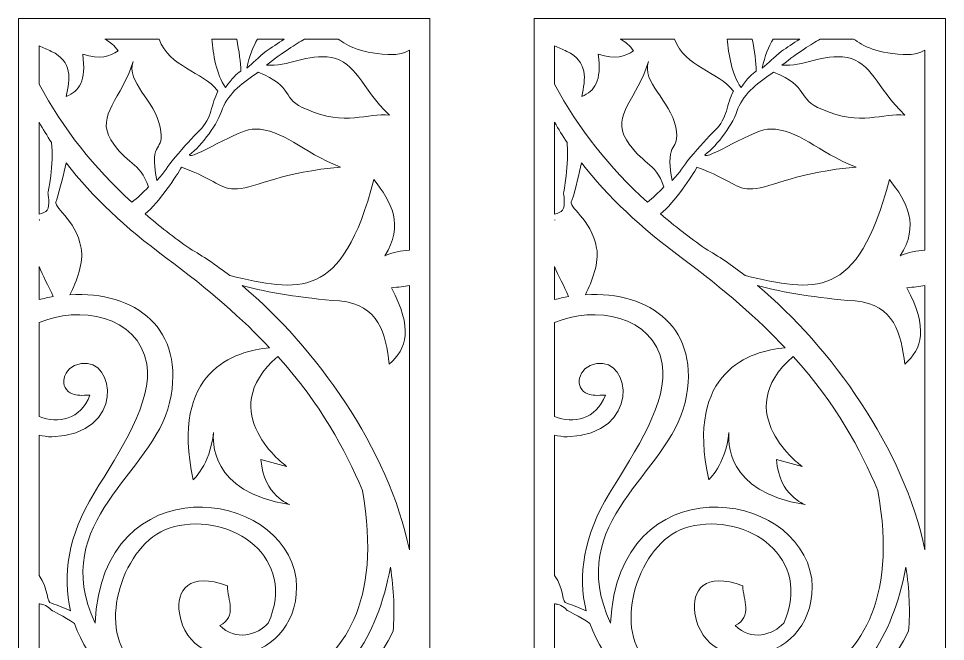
# Model space of a CAD drawing. Header units: centimetres. Extents: x -9 to 10.4, y -14.2 to 14.1.
# Drawn here: x -9 to 9.19, y 1.86 to 14.09 of the extents above; entities that cross this region are included whole.
import ezdxf

# ---------------------------------------------------------------- set-up
doc = ezdxf.new("R2010")
doc.units = ezdxf.units.CM
doc.header["$MEASUREMENT"] = 0
doc.layers.add('layer 1', color=7, linetype='Continuous')

msp = doc.modelspace()

# ---------------------------------------------------------------- linework, layer by layer
at = {"layer": 'layer 1', "color": 177, "lineweight": 9}
for points, knots in [([(-0.92711, 14.09232), (-0.92711, 14.09232), (-9.00268, 14.09232), (-9.00268, 14.09232), (-9.00268, 14.09232), (-9.00268, 14.09232), (-9.00268, -14.17218), (-9.00268, -14.17218), (-9.00268, -14.17218), (-9.00268, -14.17218), (-0.92711, -14.17218), (-0.92711, -14.17218), (-0.92711, -14.17218), (-0.92711, -14.17218), (-0.92711, 14.09232), (-0.92711, 14.09232)], [0, 0, 0, 0, 0.2, 0.2, 0.2, 0.2, 0.4, 0.4, 0.4, 0.4, 0.6, 0.6, 0.6, 0.6, 1, 1, 1, 1]), ([(-6.24584, 13.68855), (-6.24584, 13.68855), (-7.30974, 13.68855), (-7.30974, 13.68855), (-7.30974, 13.68855), (-7.20787, 13.63595), (-7.11982, 13.55755), (-7.04821, 13.4566), (-7.04821, 13.4566), (-7.21303, 13.34337), (-7.39976, 13.28744), (-7.74304, 13.38972), (-7.74304, 13.38972), (-7.66767, 12.86141), (-7.81392, 12.66362), (-8.0661, 12.56249), (-8.0661, 12.56249), (-7.98913, 12.906), (-7.9409, 13.25366), (-8.36031, 13.44796), (-8.36031, 13.44796), (-8.44311, 13.4852), (-8.52258, 13.52236), (-8.59891, 13.55944), (-8.59891, 13.55944), (-8.59891, 13.55944), (-8.59891, 12.80284), (-8.59891, 12.80284), (-8.59891, 12.80284), (-8.12546, 11.92117), (-7.52019, 11.16457), (-6.77642, 10.48418), (-6.77642, 10.48418), (-6.67125, 10.5703), (-6.56254, 10.67419), (-6.45329, 10.78693), (-6.45329, 10.78693), (-6.62279, 11.28837), (-6.88908, 11.22307), (-7.18971, 11.70981), (-7.18971, 11.70981), (-7.49079, 12.19774), (-6.9674, 12.52729), (-6.75603, 13.2488), (-6.75603, 13.2488), (-6.89913, 12.8437), (-6.32369, 12.48673), (-6.2216, 11.95673), (-6.2216, 11.95673), (-6.11995, 11.42734), (-6.44997, 11.76664), (-6.29058, 10.91042), (-6.29058, 10.91042), (-6.11379, 11.0929), (-6.09745, 11.17569), (-5.93092, 11.36802), (-5.93092, 11.36802), (-5.75392, 11.57226), (-5.58674, 11.76524), (-5.45033, 11.89589), (-5.45033, 11.89589), (-5.2028, 12.13202), (-5.22443, 12.41891), (-5.089, 12.66485), (-5.089, 12.66485), (-5.39796, 13.06437), (-6.03212, 13.12452), (-6.24584, 13.68855)], [0, 0, 0, 0, 0.05555556, 0.05555556, 0.05555556, 0.05555556, 0.11111111, 0.11111111, 0.11111111, 0.11111111, 0.16666667, 0.16666667, 0.16666667, 0.16666667, 0.22222222, 0.22222222, 0.22222222, 0.22222222, 0.27777778, 0.27777778, 0.27777778, 0.27777778, 0.33333333, 0.33333333, 0.33333333, 0.33333333, 0.38888889, 0.38888889, 0.38888889, 0.38888889, 0.44444444, 0.44444444, 0.44444444, 0.44444444, 0.5, 0.5, 0.5, 0.5, 0.55555556, 0.55555556, 0.55555556, 0.55555556, 0.61111111, 0.61111111, 0.61111111, 0.61111111, 0.66666667, 0.66666667, 0.66666667, 0.66666667, 0.72222222, 0.72222222, 0.72222222, 0.72222222, 0.77777778, 0.77777778, 0.77777778, 0.77777778, 0.83333333, 0.83333333, 0.83333333, 0.83333333, 0.88888889, 0.88888889, 0.88888889, 0.88888889, 1, 1, 1, 1]), ([(-2.73073, 13.68855), (-2.73073, 13.68855), (-3.38696, 13.68855), (-3.38696, 13.68855), (-3.38696, 13.68855), (-3.56473, 13.59239), (-3.80225, 13.43129), (-4.13794, 13.1785), (-4.13794, 13.1785), (-3.72215, 13.13213), (-3.33393, 13.41208), (-2.85823, 13.32577), (-2.85823, 13.32577), (-2.38197, 13.23944), (-2.29257, 12.75673), (-1.72258, 12.1923), (-1.72258, 12.1923), (-2.15488, 12.25536), (-2.58325, 11.95682), (-3.35267, 12.31249), (-3.35267, 12.31249), (-3.84987, 12.49829), (-3.58614, 12.76204), (-4.2991, 13.03731), (-4.2991, 13.03731), (-4.58693, 12.84492), (-4.87292, 12.63922), (-4.99998, 12.32275), (-4.99998, 12.32275), (-5.08521, 12.03241), (-5.40315, 11.599), (-5.64869, 11.41501), (-5.64869, 11.41501), (-5.65616, 11.28765), (-4.61375, 11.96109), (-4.36439, 11.9223), (-4.36439, 11.9223), (-3.81302, 11.92468), (-3.4516, 11.48043), (-2.68089, 11.17105), (-2.68089, 11.17105), (-3.7917, 11.0935), (-4.34662, 10.77189), (-4.70573, 10.74771), (-4.70573, 10.74771), (-5.05197, 10.7245), (-5.12174, 10.92853), (-5.80437, 11.17262), (-5.80437, 11.17262), (-5.88773, 11.02069), (-6.2455, 10.47668), (-6.51866, 10.2561), (-6.51866, 10.2561), (-6.24395, 10.02084), (-5.95177, 9.79446), (-5.64177, 9.57475), (-5.64177, 9.57475), (-5.38645, 9.42951), (-5.12293, 9.25112), (-4.85771, 9.04474), (-4.85771, 9.04474), (-3.49969, 8.7323), (-2.65721, 8.52366), (-2.02729, 10.93087), (-2.02729, 10.93087), (-1.67923, 10.49012), (-1.43, 10.02938), (-1.81556, 9.43467), (-1.81556, 9.43467), (-1.65259, 9.50478), (-1.48994, 9.53998), (-1.33089, 9.54222), (-1.33089, 9.54222), (-1.33089, 9.54222), (-1.33089, 13.47175), (-1.33089, 13.47175), (-1.33089, 13.47175), (-1.43645, 13.41596), (-1.53778, 13.38174), (-1.63807, 13.38638), (-1.63807, 13.38638), (-2.2906, 13.38838), (-2.54568, 13.56439), (-2.73073, 13.68855)], [0, 0, 0, 0, 0.04545455, 0.04545455, 0.04545455, 0.04545455, 0.09090909, 0.09090909, 0.09090909, 0.09090909, 0.13636364, 0.13636364, 0.13636364, 0.13636364, 0.18181818, 0.18181818, 0.18181818, 0.18181818, 0.22727273, 0.22727273, 0.22727273, 0.22727273, 0.27272727, 0.27272727, 0.27272727, 0.27272727, 0.31818182, 0.31818182, 0.31818182, 0.31818182, 0.36363636, 0.36363636, 0.36363636, 0.36363636, 0.40909091, 0.40909091, 0.40909091, 0.40909091, 0.45454545, 0.45454545, 0.45454545, 0.45454545, 0.5, 0.5, 0.5, 0.5, 0.54545455, 0.54545455, 0.54545455, 0.54545455, 0.59090909, 0.59090909, 0.59090909, 0.59090909, 0.63636364, 0.63636364, 0.63636364, 0.63636364, 0.68181818, 0.68181818, 0.68181818, 0.68181818, 0.72727273, 0.72727273, 0.72727273, 0.72727273, 0.77272727, 0.77272727, 0.77272727, 0.77272727, 0.81818182, 0.81818182, 0.81818182, 0.81818182, 0.86363636, 0.86363636, 0.86363636, 0.86363636, 0.90909091, 0.90909091, 0.90909091, 0.90909091, 1, 1, 1, 1]), ([(-4.72052, 13.68855), (-4.72052, 13.68855), (-5.21132, 13.68855), (-5.21132, 13.68855), (-5.21132, 13.68855), (-5.18018, 13.39103), (-5.12961, 13.00259), (-4.93877, 12.74032), (-4.93877, 12.74032), (-4.81353, 12.91361), (-4.72012, 13.01834), (-4.64042, 13.05736), (-4.64042, 13.05736), (-4.63942, 13.23044), (-4.67606, 13.45445), (-4.72052, 13.68855)], [0, 0, 0, 0, 0.2, 0.2, 0.2, 0.2, 0.4, 0.4, 0.4, 0.4, 0.6, 0.6, 0.6, 0.6, 1, 1, 1, 1]), ([(-3.78684, 13.68855), (-3.78684, 13.68855), (-4.31136, 13.68855), (-4.31136, 13.68855), (-4.31136, 13.68855), (-4.39662, 13.54265), (-4.47191, 13.35946), (-4.52297, 13.11982), (-4.52297, 13.11982), (-4.3955, 13.21332), (-4.30178, 13.32628), (-4.14352, 13.45092), (-4.14352, 13.45092), (-4.03825, 13.52074), (-3.91444, 13.60466), (-3.78684, 13.68855)], [0, 0, 0, 0, 0.2, 0.2, 0.2, 0.2, 0.4, 0.4, 0.4, 0.4, 0.6, 0.6, 0.6, 0.6, 1, 1, 1, 1]), ([(-8.59891, 12.05655), (-8.59891, 12.05655), (-8.59891, 10.25031), (-8.59891, 10.25031), (-8.59891, 10.25031), (-8.52995, 10.26394), (-8.47192, 10.29163), (-8.44174, 10.33069), (-8.44174, 10.33069), (-8.37973, 10.41101), (-8.42475, 10.66283), (-8.42475, 10.66283), (-8.42475, 10.66283), (-8.42475, 10.66283), (-8.3075, 11.24365), (-8.35424, 11.65837), (-8.35424, 11.65837), (-8.44042, 11.78824), (-8.52196, 11.9209), (-8.59891, 12.05655)], [0, 0, 0, 0, 0.16666667, 0.16666667, 0.16666667, 0.16666667, 0.33333333, 0.33333333, 0.33333333, 0.33333333, 0.5, 0.5, 0.5, 0.5, 0.66666667, 0.66666667, 0.66666667, 0.66666667, 1, 1, 1, 1]), ([(-7.99455, 8.66834), (-6.72524, 8.74426), (-5.70339, 8.00967), (-6.03757, 6.55454), (-6.03757, 6.55454), (-6.36268, 5.1389), (-8.43115, 4.24263), (-7.50143, 2.22118), (-7.50143, 2.22118), (-7.35275, 5.3352), (-3.80579, 4.88664), (-3.55294, 3.08947), (-3.55294, 3.08947), (-3.39926, 1.40432), (-5.63737, 1.05707), (-5.84591, 2.41892), (-5.84591, 2.41892), (-5.9139, 2.86294), (-5.65236, 3.23803), (-4.90299, 2.95234), (-4.90299, 2.95234), (-4.90299, 2.67842), (-4.70371, 2.35809), (-5.05144, 2.17523), (-5.05144, 2.17523), (-4.75205, 1.85548), (-4.30172, 1.99262), (-4.10244, 2.22118), (-4.10244, 2.22118), (-3.5233, 3.49052), (-4.79503, 4.40382), (-5.96306, 4.11443), (-5.96306, 4.11443), (-6.88349, 3.88634), (-7.45167, 2.28296), (-6.85159, 1.54432), (-6.85159, 1.54432), (-6.02711, 0.52936), (-4.66026, 0.52388), (-3.58855, 1.07505), (-3.58855, 1.07505), (-2.64954, 1.558), (-1.85756, 2.59819), (-2.25289, 4.82618), (-2.25289, 4.82618), (-2.60712, 5.64874), (-3.0508, 6.49854), (-3.91603, 7.45705), (-3.91603, 7.45705), (-5.19619, 6.35352), (-3.74266, 5.29957), (-3.74266, 5.29957), (-3.74266, 5.29957), (-3.74266, 5.29957), (-4.24599, 5.43344), (-4.24599, 5.43344), (-4.24599, 5.43344), (-4.19257, 4.7197), (-3.68357, 4.55111), (-3.68357, 4.55111), (-3.68357, 4.55111), (-5.26316, 4.78913), (-5.19143, 5.83201), (-5.17569, 5.96463), (-5.17569, 5.96463), (-5.25018, 5.30657), (-5.57421, 5.03788), (-5.57421, 5.03788), (-5.57421, 5.03788), (-6.03846, 7.17257), (-4.75427, 7.56702), (-4.07574, 7.63011), (-4.07574, 7.63011), (-4.59438, 8.17987), (-5.25423, 8.76598), (-6.11567, 9.40321), (-6.11567, 9.40321), (-6.89522, 9.98004), (-7.54986, 10.58448), (-8.07046, 11.26172), (-8.07046, 11.26172), (-8.11494, 11.04041), (-8.18375, 10.76682), (-8.25781, 10.52025), (-8.25781, 10.52025), (-8.36128, 10.38628), (-7.87875, 10.17567), (-7.77283, 9.58399), (-7.77283, 9.58399), (-7.72267, 9.30321), (-7.85997, 8.93979), (-7.99455, 8.66834)], [0, 0, 0, 0, 0.04166667, 0.04166667, 0.04166667, 0.04166667, 0.08333333, 0.08333333, 0.08333333, 0.08333333, 0.125, 0.125, 0.125, 0.125, 0.16666667, 0.16666667, 0.16666667, 0.16666667, 0.20833333, 0.20833333, 0.20833333, 0.20833333, 0.25, 0.25, 0.25, 0.25, 0.29166667, 0.29166667, 0.29166667, 0.29166667, 0.33333333, 0.33333333, 0.33333333, 0.33333333, 0.375, 0.375, 0.375, 0.375, 0.41666667, 0.41666667, 0.41666667, 0.41666667, 0.45833333, 0.45833333, 0.45833333, 0.45833333, 0.5, 0.5, 0.5, 0.5, 0.54166667, 0.54166667, 0.54166667, 0.54166667, 0.58333333, 0.58333333, 0.58333333, 0.58333333, 0.625, 0.625, 0.625, 0.625, 0.66666667, 0.66666667, 0.66666667, 0.66666667, 0.70833333, 0.70833333, 0.70833333, 0.70833333, 0.75, 0.75, 0.75, 0.75, 0.79166667, 0.79166667, 0.79166667, 0.79166667, 0.83333333, 0.83333333, 0.83333333, 0.83333333, 0.875, 0.875, 0.875, 0.875, 0.91666667, 0.91666667, 0.91666667, 0.91666667, 1, 1, 1, 1]), ([(-8.59891, 10.1364), (-8.59891, 10.1364), (-8.59891, 10.13337), (-8.59891, 10.13337), (-8.59891, 10.13337), (-8.59891, 10.13337), (-8.58653, 10.1432), (-8.58653, 10.1432), (-8.58653, 10.1432), (-8.58653, 10.1432), (-8.5905, 10.1404), (-8.59891, 10.1364)], [0, 0, 0, 0, 0.25, 0.25, 0.25, 0.25, 0.5, 0.5, 0.5, 0.5, 1, 1, 1, 1]), ([(-8.59891, 9.22537), (-8.59891, 9.22537), (-8.59891, 8.57438), (-8.59891, 8.57438), (-8.59891, 8.57438), (-8.50634, 8.5975), (-8.41418, 8.61646), (-8.32275, 8.6315), (-8.32275, 8.6315), (-8.41463, 8.85135), (-8.53402, 9.04987), (-8.59891, 9.22537)], [0, 0, 0, 0, 0.25, 0.25, 0.25, 0.25, 0.5, 0.5, 0.5, 0.5, 1, 1, 1, 1]), ([(-1.33089, 3.65784), (-1.33089, 3.65784), (-1.33089, 8.85291), (-1.33089, 8.85291), (-1.33089, 8.85291), (-1.4341, 8.83072), (-1.55085, 8.81547), (-1.68406, 8.80811), (-1.68406, 8.80811), (-1.26156, 8.00921), (-1.38144, 7.61028), (-1.72553, 7.30476), (-1.72553, 7.30476), (-1.79947, 7.89632), (-1.92156, 8.47802), (-2.70125, 8.54767), (-2.70125, 8.54767), (-3.46023, 8.60685), (-4.08847, 8.70927), (-4.61567, 8.84889), (-4.61567, 8.84889), (-3.1737, 7.6396), (-1.73782, 5.64822), (-1.33089, 3.65784)], [0, 0, 0, 0, 0.14285714, 0.14285714, 0.14285714, 0.14285714, 0.28571429, 0.28571429, 0.28571429, 0.28571429, 0.42857143, 0.42857143, 0.42857143, 0.42857143, 0.57142857, 0.57142857, 0.57142857, 0.57142857, 0.71428571, 0.71428571, 0.71428571, 0.71428571, 1, 1, 1, 1]), ([(-8.59891, 8.12122), (-8.59891, 8.12122), (-8.59891, 6.27771), (-8.59891, 6.27771), (-8.59891, 6.27771), (-8.22266, 6.13615), (-7.78864, 6.2079), (-7.60072, 6.70036), (-7.60072, 6.70036), (-7.75547, 6.68751), (-7.86773, 6.6937), (-7.94344, 6.72072), (-7.94344, 6.72072), (-8.21962, 6.81917), (-8.16355, 7.25379), (-7.76965, 7.31819), (-7.76965, 7.31819), (-7.09801, 7.42807), (-6.89136, 5.93851), (-8.35044, 5.8772), (-8.35044, 5.8772), (-8.43664, 5.88285), (-8.51953, 5.89538), (-8.59891, 5.91391), (-8.59891, 5.91391), (-8.59891, 5.91391), (-8.59891, 3.15918), (-8.59891, 3.15918), (-8.59891, 3.15918), (-8.40642, 2.89043), (-8.45891, 2.6107), (-8.3566, 2.61338), (-8.3566, 2.61338), (-8.23084, 2.56892), (-8.09755, 2.51636), (-7.98008, 2.46547), (-7.98008, 2.46547), (-8.14371, 3.14734), (-8.03254, 3.94104), (-7.5212, 4.77212), (-7.5212, 4.77212), (-7.00801, 5.6059), (-6.35899, 6.57716), (-6.4866, 7.30986), (-6.4866, 7.30986), (-6.65377, 8.26883), (-7.82658, 8.46173), (-8.59891, 8.12122)], [0, 0, 0, 0, 0.07692308, 0.07692308, 0.07692308, 0.07692308, 0.15384615, 0.15384615, 0.15384615, 0.15384615, 0.23076923, 0.23076923, 0.23076923, 0.23076923, 0.30769231, 0.30769231, 0.30769231, 0.30769231, 0.38461538, 0.38461538, 0.38461538, 0.38461538, 0.46153846, 0.46153846, 0.46153846, 0.46153846, 0.53846154, 0.53846154, 0.53846154, 0.53846154, 0.61538462, 0.61538462, 0.61538462, 0.61538462, 0.69230769, 0.69230769, 0.69230769, 0.69230769, 0.76923077, 0.76923077, 0.76923077, 0.76923077, 0.84615385, 0.84615385, 0.84615385, 0.84615385, 1, 1, 1, 1]), ([(-8.59891, 2.60082), (-8.59891, 2.60082), (-8.59891, -0.72879), (-8.59891, -0.72879), (-8.59891, -0.72879), (-8.47217, -0.7153), (-8.33938, -0.72189), (-8.20187, -0.74986), (-8.20187, -0.74986), (-8.65138, -0.24715), (-8.50126, 0.25568), (-8.25117, 0.75828), (-8.25117, 0.75828), (-7.03713, -2.26702), (-2.58723, 0.02691), (-1.65142, 2.06314), (-1.65142, 2.06314), (-1.61671, 2.45945), (-1.63615, 2.87838), (-1.70327, 3.31791), (-1.70327, 3.31791), (-1.97159, 1.9056), (-2.62406, 0.98815), (-3.65983, 0.5659), (-3.65983, 0.5659), (-5.43901, -0.15917), (-7.36964, 0.70028), (-7.90554, 2.21231), (-7.90554, 2.21231), (-8.10577, 2.35585), (-8.34553, 2.46656), (-8.34553, 2.46656), (-8.34553, 2.46656), (-8.34553, 2.46656), (-8.46402, 2.59065), (-8.53206, 2.58888), (-8.53206, 2.58888), (-8.55523, 2.59289), (-8.57729, 2.59687), (-8.59891, 2.60082)], [0, 0, 0, 0, 0.09090909, 0.09090909, 0.09090909, 0.09090909, 0.18181818, 0.18181818, 0.18181818, 0.18181818, 0.27272727, 0.27272727, 0.27272727, 0.27272727, 0.36363636, 0.36363636, 0.36363636, 0.36363636, 0.45454545, 0.45454545, 0.45454545, 0.45454545, 0.54545455, 0.54545455, 0.54545455, 0.54545455, 0.63636364, 0.63636364, 0.63636364, 0.63636364, 0.72727273, 0.72727273, 0.72727273, 0.72727273, 0.81818182, 0.81818182, 0.81818182, 0.81818182, 1, 1, 1, 1])]:
    msp.add_open_spline(points, degree=3, knots=knots, dxfattribs=at)
at = {"layer": 'layer 1', "color": 242, "lineweight": 9}
for points, knots in [([(9.18966, 14.09232), (9.18966, 14.09232), (1.11409, 14.09232), (1.11409, 14.09232), (1.11409, 14.09232), (1.11409, 14.09232), (1.11409, -14.17218), (1.11409, -14.17218), (1.11409, -14.17218), (1.11409, -14.17218), (9.18966, -14.17218), (9.18966, -14.17218), (9.18966, -14.17218), (9.18966, -14.17218), (9.18966, 14.09232), (9.18966, 14.09232)], [0, 0, 0, 0, 0.2, 0.2, 0.2, 0.2, 0.4, 0.4, 0.4, 0.4, 0.6, 0.6, 0.6, 0.6, 1, 1, 1, 1]), ([(3.87093, 13.68855), (3.87093, 13.68855), (2.80703, 13.68855), (2.80703, 13.68855), (2.80703, 13.68855), (2.90889, 13.63595), (2.99695, 13.55755), (3.06856, 13.4566), (3.06856, 13.4566), (2.90374, 13.34337), (2.71701, 13.28744), (2.37373, 13.38972), (2.37373, 13.38972), (2.4491, 12.86141), (2.30285, 12.66362), (2.05066, 12.56249), (2.05066, 12.56249), (2.12764, 12.906), (2.17587, 13.25366), (1.75646, 13.44796), (1.75646, 13.44796), (1.67365, 13.4852), (1.59419, 13.52236), (1.51786, 13.55944), (1.51786, 13.55944), (1.51786, 13.55944), (1.51786, 12.80284), (1.51786, 12.80284), (1.51786, 12.80284), (1.9913, 11.92117), (2.59657, 11.16457), (3.34034, 10.48418), (3.34034, 10.48418), (3.44552, 10.5703), (3.55422, 10.67419), (3.66348, 10.78693), (3.66348, 10.78693), (3.49398, 11.28837), (3.22769, 11.22307), (2.92706, 11.70981), (2.92706, 11.70981), (2.62598, 12.19774), (3.14937, 12.52729), (3.36073, 13.2488), (3.36073, 13.2488), (3.21764, 12.8437), (3.79308, 12.48673), (3.89517, 11.95673), (3.89517, 11.95673), (3.99682, 11.42734), (3.66679, 11.76664), (3.82618, 10.91042), (3.82618, 10.91042), (4.00298, 11.0929), (4.01931, 11.17569), (4.18585, 11.36802), (4.18585, 11.36802), (4.36284, 11.57226), (4.53003, 11.76524), (4.66644, 11.89589), (4.66644, 11.89589), (4.91397, 12.13202), (4.89233, 12.41891), (5.02777, 12.66485), (5.02777, 12.66485), (4.71881, 13.06437), (4.08465, 13.12452), (3.87093, 13.68855)], [0, 0, 0, 0, 0.05555556, 0.05555556, 0.05555556, 0.05555556, 0.11111111, 0.11111111, 0.11111111, 0.11111111, 0.16666667, 0.16666667, 0.16666667, 0.16666667, 0.22222222, 0.22222222, 0.22222222, 0.22222222, 0.27777778, 0.27777778, 0.27777778, 0.27777778, 0.33333333, 0.33333333, 0.33333333, 0.33333333, 0.38888889, 0.38888889, 0.38888889, 0.38888889, 0.44444444, 0.44444444, 0.44444444, 0.44444444, 0.5, 0.5, 0.5, 0.5, 0.55555556, 0.55555556, 0.55555556, 0.55555556, 0.61111111, 0.61111111, 0.61111111, 0.61111111, 0.66666667, 0.66666667, 0.66666667, 0.66666667, 0.72222222, 0.72222222, 0.72222222, 0.72222222, 0.77777778, 0.77777778, 0.77777778, 0.77777778, 0.83333333, 0.83333333, 0.83333333, 0.83333333, 0.88888889, 0.88888889, 0.88888889, 0.88888889, 1, 1, 1, 1]), ([(7.38604, 13.68855), (7.38604, 13.68855), (6.7298, 13.68855), (6.7298, 13.68855), (6.7298, 13.68855), (6.55204, 13.59239), (6.31451, 13.43129), (5.97882, 13.1785), (5.97882, 13.1785), (6.39461, 13.13213), (6.78284, 13.41208), (7.25853, 13.32577), (7.25853, 13.32577), (7.7348, 13.23944), (7.8242, 12.75673), (8.39419, 12.1923), (8.39419, 12.1923), (7.96189, 12.25536), (7.53352, 11.95682), (6.7641, 12.31249), (6.7641, 12.31249), (6.26689, 12.49829), (6.53062, 12.76204), (5.81767, 13.03731), (5.81767, 13.03731), (5.52983, 12.84492), (5.24384, 12.63922), (5.11678, 12.32275), (5.11678, 12.32275), (5.03156, 12.03241), (4.71362, 11.599), (4.46808, 11.41501), (4.46808, 11.41501), (4.46061, 11.28765), (5.50302, 11.96109), (5.75238, 11.9223), (5.75238, 11.9223), (6.30374, 11.92468), (6.66516, 11.48043), (7.43588, 11.17105), (7.43588, 11.17105), (6.32507, 11.0935), (5.77015, 10.77189), (5.41104, 10.74771), (5.41104, 10.74771), (5.0648, 10.7245), (4.99503, 10.92853), (4.3124, 11.17262), (4.3124, 11.17262), (4.22904, 11.02069), (3.87126, 10.47668), (3.59811, 10.2561), (3.59811, 10.2561), (3.87282, 10.02084), (4.165, 9.79446), (4.475, 9.57475), (4.475, 9.57475), (4.73031, 9.42951), (4.99383, 9.25112), (5.25906, 9.04474), (5.25906, 9.04474), (6.61707, 8.7323), (7.45955, 8.52366), (8.08947, 10.93087), (8.08947, 10.93087), (8.43754, 10.49012), (8.68676, 10.02938), (8.3012, 9.43467), (8.3012, 9.43467), (8.46418, 9.50478), (8.62683, 9.53998), (8.78587, 9.54222), (8.78587, 9.54222), (8.78587, 9.54222), (8.78587, 13.47175), (8.78587, 13.47175), (8.78587, 13.47175), (8.68031, 13.41596), (8.57899, 13.38174), (8.47869, 13.38638), (8.47869, 13.38638), (7.82617, 13.38838), (7.57109, 13.56439), (7.38604, 13.68855)], [0, 0, 0, 0, 0.04545455, 0.04545455, 0.04545455, 0.04545455, 0.09090909, 0.09090909, 0.09090909, 0.09090909, 0.13636364, 0.13636364, 0.13636364, 0.13636364, 0.18181818, 0.18181818, 0.18181818, 0.18181818, 0.22727273, 0.22727273, 0.22727273, 0.22727273, 0.27272727, 0.27272727, 0.27272727, 0.27272727, 0.31818182, 0.31818182, 0.31818182, 0.31818182, 0.36363636, 0.36363636, 0.36363636, 0.36363636, 0.40909091, 0.40909091, 0.40909091, 0.40909091, 0.45454545, 0.45454545, 0.45454545, 0.45454545, 0.5, 0.5, 0.5, 0.5, 0.54545455, 0.54545455, 0.54545455, 0.54545455, 0.59090909, 0.59090909, 0.59090909, 0.59090909, 0.63636364, 0.63636364, 0.63636364, 0.63636364, 0.68181818, 0.68181818, 0.68181818, 0.68181818, 0.72727273, 0.72727273, 0.72727273, 0.72727273, 0.77272727, 0.77272727, 0.77272727, 0.77272727, 0.81818182, 0.81818182, 0.81818182, 0.81818182, 0.86363636, 0.86363636, 0.86363636, 0.86363636, 0.90909091, 0.90909091, 0.90909091, 0.90909091, 1, 1, 1, 1]), ([(5.39625, 13.68855), (5.39625, 13.68855), (4.90544, 13.68855), (4.90544, 13.68855), (4.90544, 13.68855), (4.93659, 13.39103), (4.98716, 13.00259), (5.178, 12.74032), (5.178, 12.74032), (5.30324, 12.91361), (5.39665, 13.01834), (5.47635, 13.05736), (5.47635, 13.05736), (5.47735, 13.23044), (5.44071, 13.45445), (5.39625, 13.68855)], [0, 0, 0, 0, 0.2, 0.2, 0.2, 0.2, 0.4, 0.4, 0.4, 0.4, 0.6, 0.6, 0.6, 0.6, 1, 1, 1, 1]), ([(6.32992, 13.68855), (6.32992, 13.68855), (5.8054, 13.68855), (5.8054, 13.68855), (5.8054, 13.68855), (5.72015, 13.54265), (5.64485, 13.35946), (5.5938, 13.11982), (5.5938, 13.11982), (5.72127, 13.21332), (5.81499, 13.32628), (5.97325, 13.45092), (5.97325, 13.45092), (6.07852, 13.52074), (6.20233, 13.60466), (6.32992, 13.68855)], [0, 0, 0, 0, 0.2, 0.2, 0.2, 0.2, 0.4, 0.4, 0.4, 0.4, 0.6, 0.6, 0.6, 0.6, 1, 1, 1, 1]), ([(1.51786, 12.05655), (1.51786, 12.05655), (1.51786, 10.25031), (1.51786, 10.25031), (1.51786, 10.25031), (1.58682, 10.26394), (1.64485, 10.29163), (1.67502, 10.33069), (1.67502, 10.33069), (1.73703, 10.41101), (1.69202, 10.66283), (1.69202, 10.66283), (1.69202, 10.66283), (1.69202, 10.66283), (1.80927, 11.24365), (1.76253, 11.65837), (1.76253, 11.65837), (1.67634, 11.78824), (1.59481, 11.9209), (1.51786, 12.05655)], [0, 0, 0, 0, 0.16666667, 0.16666667, 0.16666667, 0.16666667, 0.33333333, 0.33333333, 0.33333333, 0.33333333, 0.5, 0.5, 0.5, 0.5, 0.66666667, 0.66666667, 0.66666667, 0.66666667, 1, 1, 1, 1]), ([(2.12222, 8.66834), (3.39152, 8.74426), (4.41338, 8.00967), (4.07919, 6.55454), (4.07919, 6.55454), (3.75409, 5.1389), (1.68562, 4.24263), (2.61533, 2.22118), (2.61533, 2.22118), (2.76402, 5.3352), (6.31098, 4.88664), (6.56383, 3.08947), (6.56383, 3.08947), (6.7175, 1.40432), (4.4794, 1.05707), (4.27085, 2.41892), (4.27085, 2.41892), (4.20287, 2.86294), (4.46441, 3.23803), (5.21378, 2.95234), (5.21378, 2.95234), (5.21378, 2.67842), (5.41306, 2.35809), (5.06533, 2.17523), (5.06533, 2.17523), (5.36472, 1.85548), (5.81505, 1.99262), (6.01433, 2.22118), (6.01433, 2.22118), (6.59347, 3.49052), (5.32174, 4.40382), (4.1537, 4.11443), (4.1537, 4.11443), (3.23328, 3.88634), (2.66509, 2.28296), (3.26517, 1.54432), (3.26517, 1.54432), (4.08965, 0.52936), (5.45651, 0.52388), (6.52822, 1.07505), (6.52822, 1.07505), (7.46722, 1.558), (8.25921, 2.59819), (7.86388, 4.82618), (7.86388, 4.82618), (7.50965, 5.64874), (7.06596, 6.49854), (6.20074, 7.45705), (6.20074, 7.45705), (4.92058, 6.35352), (6.37411, 5.29957), (6.37411, 5.29957), (6.37411, 5.29957), (6.37411, 5.29957), (5.87078, 5.43344), (5.87078, 5.43344), (5.87078, 5.43344), (5.9242, 4.7197), (6.43319, 4.55111), (6.43319, 4.55111), (6.43319, 4.55111), (4.8536, 4.78913), (4.92534, 5.83201), (4.94107, 5.96463), (4.94107, 5.96463), (4.86659, 5.30657), (4.54255, 5.03788), (4.54255, 5.03788), (4.54255, 5.03788), (4.07831, 7.17257), (5.3625, 7.56702), (6.04102, 7.63011), (6.04102, 7.63011), (5.52239, 8.17987), (4.86254, 8.76598), (4.0011, 9.40321), (4.0011, 9.40321), (3.22155, 9.98004), (2.5669, 10.58448), (2.0463, 11.26172), (2.0463, 11.26172), (2.00182, 11.04041), (1.93301, 10.76682), (1.85895, 10.52025), (1.85895, 10.52025), (1.75548, 10.38628), (2.23801, 10.17567), (2.34393, 9.58399), (2.34393, 9.58399), (2.39409, 9.30321), (2.2568, 8.93979), (2.12222, 8.66834)], [0, 0, 0, 0, 0.04166667, 0.04166667, 0.04166667, 0.04166667, 0.08333333, 0.08333333, 0.08333333, 0.08333333, 0.125, 0.125, 0.125, 0.125, 0.16666667, 0.16666667, 0.16666667, 0.16666667, 0.20833333, 0.20833333, 0.20833333, 0.20833333, 0.25, 0.25, 0.25, 0.25, 0.29166667, 0.29166667, 0.29166667, 0.29166667, 0.33333333, 0.33333333, 0.33333333, 0.33333333, 0.375, 0.375, 0.375, 0.375, 0.41666667, 0.41666667, 0.41666667, 0.41666667, 0.45833333, 0.45833333, 0.45833333, 0.45833333, 0.5, 0.5, 0.5, 0.5, 0.54166667, 0.54166667, 0.54166667, 0.54166667, 0.58333333, 0.58333333, 0.58333333, 0.58333333, 0.625, 0.625, 0.625, 0.625, 0.66666667, 0.66666667, 0.66666667, 0.66666667, 0.70833333, 0.70833333, 0.70833333, 0.70833333, 0.75, 0.75, 0.75, 0.75, 0.79166667, 0.79166667, 0.79166667, 0.79166667, 0.83333333, 0.83333333, 0.83333333, 0.83333333, 0.875, 0.875, 0.875, 0.875, 0.91666667, 0.91666667, 0.91666667, 0.91666667, 1, 1, 1, 1]), ([(1.51786, 10.1364), (1.51786, 10.1364), (1.51786, 10.13337), (1.51786, 10.13337), (1.51786, 10.13337), (1.51786, 10.13337), (1.53024, 10.1432), (1.53024, 10.1432), (1.53024, 10.1432), (1.53024, 10.1432), (1.52626, 10.1404), (1.51786, 10.1364)], [0, 0, 0, 0, 0.25, 0.25, 0.25, 0.25, 0.5, 0.5, 0.5, 0.5, 1, 1, 1, 1]), ([(1.51786, 9.22537), (1.51786, 9.22537), (1.51786, 8.57438), (1.51786, 8.57438), (1.51786, 8.57438), (1.61042, 8.5975), (1.70259, 8.61646), (1.79402, 8.6315), (1.79402, 8.6315), (1.70214, 8.85135), (1.58275, 9.04987), (1.51786, 9.22537)], [0, 0, 0, 0, 0.25, 0.25, 0.25, 0.25, 0.5, 0.5, 0.5, 0.5, 1, 1, 1, 1]), ([(8.78587, 3.65784), (8.78587, 3.65784), (8.78587, 8.85291), (8.78587, 8.85291), (8.78587, 8.85291), (8.68267, 8.83072), (8.56592, 8.81547), (8.43271, 8.80811), (8.43271, 8.80811), (8.8552, 8.00921), (8.73533, 7.61028), (8.39124, 7.30476), (8.39124, 7.30476), (8.3173, 7.89632), (8.19521, 8.47802), (7.41552, 8.54767), (7.41552, 8.54767), (6.65654, 8.60685), (6.0283, 8.70927), (5.5011, 8.84889), (5.5011, 8.84889), (6.94306, 7.6396), (8.37895, 5.64822), (8.78587, 3.65784)], [0, 0, 0, 0, 0.14285714, 0.14285714, 0.14285714, 0.14285714, 0.28571429, 0.28571429, 0.28571429, 0.28571429, 0.42857143, 0.42857143, 0.42857143, 0.42857143, 0.57142857, 0.57142857, 0.57142857, 0.57142857, 0.71428571, 0.71428571, 0.71428571, 0.71428571, 1, 1, 1, 1]), ([(1.51786, 8.12122), (1.51786, 8.12122), (1.51786, 6.27771), (1.51786, 6.27771), (1.51786, 6.27771), (1.89411, 6.13615), (2.32812, 6.2079), (2.51605, 6.70036), (2.51605, 6.70036), (2.3613, 6.68751), (2.24903, 6.6937), (2.17333, 6.72072), (2.17333, 6.72072), (1.89715, 6.81917), (1.95322, 7.25379), (2.34712, 7.31819), (2.34712, 7.31819), (3.01876, 7.42807), (3.22541, 5.93851), (1.76633, 5.8772), (1.76633, 5.8772), (1.68013, 5.88285), (1.59724, 5.89538), (1.51786, 5.91391), (1.51786, 5.91391), (1.51786, 5.91391), (1.51786, 3.15918), (1.51786, 3.15918), (1.51786, 3.15918), (1.71034, 2.89043), (1.65786, 2.6107), (1.76017, 2.61338), (1.76017, 2.61338), (1.88593, 2.56892), (2.01921, 2.51636), (2.13669, 2.46547), (2.13669, 2.46547), (1.97305, 3.14734), (2.08423, 3.94104), (2.59556, 4.77212), (2.59556, 4.77212), (3.10876, 5.6059), (3.75777, 6.57716), (3.63017, 7.30986), (3.63017, 7.30986), (3.46299, 8.26883), (2.29019, 8.46173), (1.51786, 8.12122)], [0, 0, 0, 0, 0.07692308, 0.07692308, 0.07692308, 0.07692308, 0.15384615, 0.15384615, 0.15384615, 0.15384615, 0.23076923, 0.23076923, 0.23076923, 0.23076923, 0.30769231, 0.30769231, 0.30769231, 0.30769231, 0.38461538, 0.38461538, 0.38461538, 0.38461538, 0.46153846, 0.46153846, 0.46153846, 0.46153846, 0.53846154, 0.53846154, 0.53846154, 0.53846154, 0.61538462, 0.61538462, 0.61538462, 0.61538462, 0.69230769, 0.69230769, 0.69230769, 0.69230769, 0.76923077, 0.76923077, 0.76923077, 0.76923077, 0.84615385, 0.84615385, 0.84615385, 0.84615385, 1, 1, 1, 1]), ([(1.51786, 2.60082), (1.51786, 2.60082), (1.51786, -0.72879), (1.51786, -0.72879), (1.51786, -0.72879), (1.6446, -0.7153), (1.77738, -0.72189), (1.9149, -0.74986), (1.9149, -0.74986), (1.46539, -0.24715), (1.6155, 0.25568), (1.8656, 0.75828), (1.8656, 0.75828), (3.07964, -2.26702), (7.52953, 0.02691), (8.46535, 2.06314), (8.46535, 2.06314), (8.50006, 2.45945), (8.48061, 2.87838), (8.4135, 3.31791), (8.4135, 3.31791), (8.14517, 1.9056), (7.49271, 0.98815), (6.45693, 0.5659), (6.45693, 0.5659), (4.67775, -0.15917), (2.74712, 0.70028), (2.21122, 2.21231), (2.21122, 2.21231), (2.011, 2.35585), (1.77123, 2.46656), (1.77123, 2.46656), (1.77123, 2.46656), (1.77123, 2.46656), (1.65275, 2.59065), (1.5847, 2.58888), (1.5847, 2.58888), (1.56153, 2.59289), (1.53947, 2.59687), (1.51786, 2.60082)], [0, 0, 0, 0, 0.09090909, 0.09090909, 0.09090909, 0.09090909, 0.18181818, 0.18181818, 0.18181818, 0.18181818, 0.27272727, 0.27272727, 0.27272727, 0.27272727, 0.36363636, 0.36363636, 0.36363636, 0.36363636, 0.45454545, 0.45454545, 0.45454545, 0.45454545, 0.54545455, 0.54545455, 0.54545455, 0.54545455, 0.63636364, 0.63636364, 0.63636364, 0.63636364, 0.72727273, 0.72727273, 0.72727273, 0.72727273, 0.81818182, 0.81818182, 0.81818182, 0.81818182, 1, 1, 1, 1])]:
    msp.add_open_spline(points, degree=3, knots=knots, dxfattribs=at)

doc.saveas('drawing.dxf')
